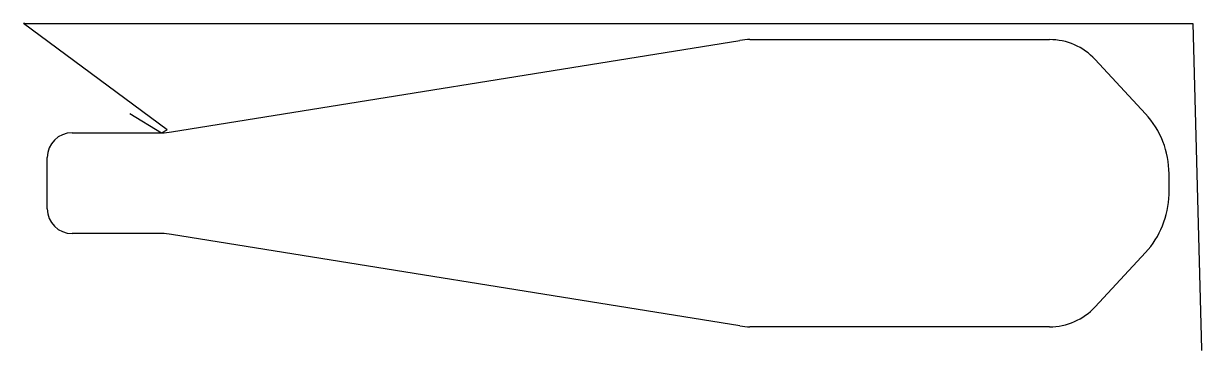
# Model space of a CAD drawing. Header units: metres. Extents: x 0 to 947, y 270 to 533.
import ezdxf

# ---------------------------------------------------------------- set-up
doc = ezdxf.new("R2010")
doc.units = ezdxf.units.M

msp = doc.modelspace()

# ---------------------------------------------------------------- linework, layer by layer
at = {"layer": 'TOOL_0'}
for p, q in [((115.402, 447.664), (0, 533.138)), ((0, 533.138), (1, 533.138)), ((1, 533.138), (0, 533.138)), ((0, 533.138), (1, 533.138)), ((1, 533.138), (940.086, 533.138)), ((940.086, 533.138), (947.088, 270.917)), ((118.911, 445.834), (576.001, 519.558)), ((584.058, 520.204), (824.934, 520.204)), ((861.62, 504.176), (902.146, 460.412)), ((85.376, 460.823), (111.045, 445.204)), ((39.052, 445.205), (111.046, 445.205)), ((111.046, 445.205), (115.402, 447.664)), ((19.052, 384.005), (19.052, 425.205)), ((111.046, 364.005), (39.052, 364.005)), ((576.001, 289.651), (118.912, 363.375)), ((902.146, 348.797), (861.62, 305.033)), ((824.933, 289.005), (584.058, 289.005)), ((947.088, 270.917), (947.115, 269.917))]:
    msp.add_line(p, q, dxfattribs=at)
for centre, radius, start, end in [((584.058, 469.604), 50.6, 90, 99.162239), ((824.934, 470.204), 50, 42.800329, 90), ((850.051, 412.172), 71, 0, 42.799705), ((39.052, 425.205), 20, 90, 180), ((111.045, 494.604), 49.4, 270, 279.162199), ((201.742, 404.605), 719.349, 359.265213, 0.602719), ((849.982, 397.065), 71.07, 317.221528, 358.641446), ((39.052, 384.005), 20, 180, 270), ((111.046, 314.605), 49.4, 80.837801, 90), ((824.934, 339.005), 50, 269.998854, 317.199671), ((584.058, 339.605), 50.6, 260.837761, 270)]:
    msp.add_arc(centre, radius, start, end, dxfattribs=at)

doc.saveas('drawing.dxf')
